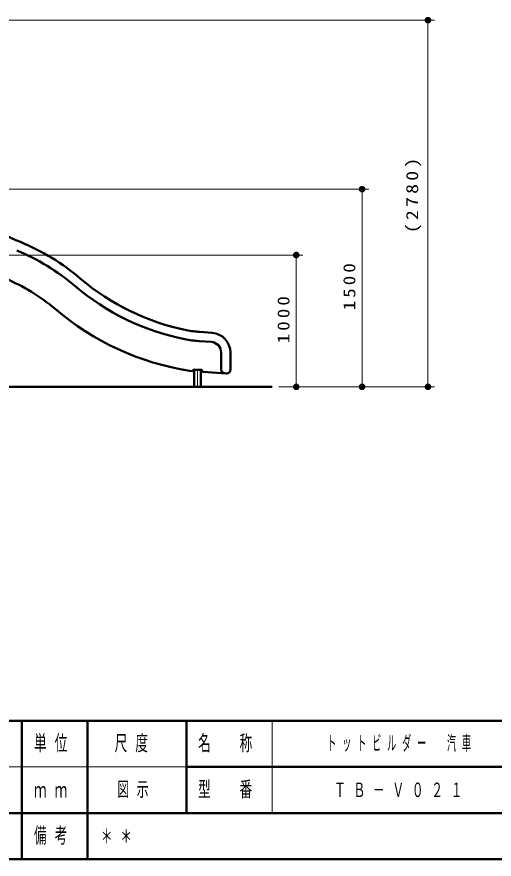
# Model space of a CAD drawing. Units: millimetres on the paper, scale 1:50. Extents: x -385 to 0, y -594 to 267.
# Drawn here: x -213.3 to -140.8, y -297 to -169.2 of the extents above; entities that cross this region are included whole.
import ezdxf

# ---------------------------------------------------------------- set-up
doc = ezdxf.new("R2010")
doc.units = ezdxf.units.MM
doc.linetypes.add('USER2', pattern=[6, 3, -1, 1, -1])
doc.layers.add('LY_1', color=140, linetype='Continuous', lineweight=50)
doc.styles.add('ＭＳ ゴシック', font='')
doc.styles.get('ＭＳ ゴシック').set_extended_font_data('MS Gothic')

# ---------------------------------------------------------------- blocks, each defined once
blk = doc.blocks.new('filled_dot')
at = {"color": 0, "linetype": 'Continuous', "lineweight": -2, "const_width": 1.25}
blk.add_lwpolyline([(-0.625, 0, 1), (0.625, 0, 1)], format="xyb", close=True, dxfattribs=at)

msp = doc.modelspace()

# ---------------------------------------------------------------- linework, layer by layer
at = {"layer": 'LY_1', "color": 7, "lineweight": 13}
for p, q in [((-272.287, -169.696), (-149.817, -169.696)), ((-150.817, -169.696), (-150.817, -225.34)), ((-242.197, -195.34), (-159.817, -195.34)), ((-160.817, -195.34), (-160.817, -225.34)), ((-279.697, -205.34), (-169.817, -205.34)), ((-170.817, -205.34), (-170.817, -225.34)), ((-173.462, -225.34), (-149.817, -225.34)), ((-173.462, -225.34), (-169.817, -225.34)), ((-173.462, -225.34), (-159.817, -225.34)), ((-174.5, -276), (-174.5, -290)), ((-242.5, -283), (-187.5, -283))]:
    msp.add_line(p, q, dxfattribs=at)
at = {"layer": 'LY_1'}
for p, q in [((-185.475, -217.003), (-183.608, -217.134)), ((-185.573, -218.4), (-183.705, -218.53)), ((-182.217, -220.126), (-182.217, -222.686)), ((-180.817, -220.126), (-180.817, -222.7)), ((-187.033, -222.909), (-186.624, -222.937)), ((-186.417, -222.739), (-185.217, -222.739)), ((-186.317, -222.739), (-186.317, -225.34)), ((-185.317, -222.739), (-185.317, -225.34)), ((-185.117, -222.839), (-185.117, -222.95)), ((-185.024, -223.049), (-181.459, -223.299)), ((-212.5, -276), (-212.5, -297)), ((-202.5, -276), (-202.5, -290)), ((-187.5, -276), (-187.5, -290)), ((-187.5, -283), (-70, -283)), ((-242.5, -290), (0, -290)), ((-202.5, -290), (-202.5, -297))]:
    msp.add_line(p, q, dxfattribs=at)
at = {"layer": 'LY_1', "color": 7, "linetype": 'USER2', "lineweight": 13}
msp.add_line((-185.817, -222.739), (-185.817, -225.34), dxfattribs=at)
at = {"layer": 'LY_1', "color": 7}
for p, q in [((-352.232, -225.34), (-174.462, -225.34)), ((-385, -276), (0, -276)), ((-385, -297), (0, -297))]:
    msp.add_line(p, q, dxfattribs=at)
at = {"layer": 'LY_1'}
for centre, radius, start, end in [((-199.131, -170.34), 35.7, 228.59038, 247.62885), ((-225.773, -235.072), 34.3, 49.63904, 67.62885), ((-225.773, -235.072), 32.9, 49.63904, 67.62885), ((-225.773, -235.072), 28.3, 49.63904, 67.62885), ((-180.441, -181.733), 35.7, 229.63904, 258.64013), ((-180.441, -181.733), 37.1, 229.63904, 258.64013), ((-180.441, -181.733), 41.7, 229.63904, 260.90479), ((-184.38, -201.341), 15.7, 258.64013, 266), ((-183.817, -220.126), 3, 0, 86), ((-184.38, -201.341), 17.1, 258.64013, 266), ((-183.817, -220.126), 1.6, 0, 86), ((-186.617, -222.838), 0.1, 266, 0), ((-186.417, -222.839), 0.1, 90, 180), ((-185.217, -222.839), 0.1, 0, 90), ((-185.017, -222.95), 0.1, 180, 266), ((-181.617, -222.686), 0.6, 180, 266), ((-181.417, -222.7), 0.6, 266, 0)]:
    msp.add_arc(centre, radius, start, end, dxfattribs=at)

# ---------------------------------------------------------------- block references
at = {"layer": 'LY_1', "color": 7, "lineweight": 13, "xscale": 0.4, "yscale": 0.4}
for p, rotation in [((-150.817, -169.696), 270), ((-160.817, -195.34), 270), ((-170.817, -205.34), 270), ((-170.817, -225.34), 90), ((-160.817, -225.34), 90), ((-150.817, -225.34), 90)]:
    msp.add_blockref('filled_dot', p, dxfattribs=dict(at, rotation=rotation))

# ---------------------------------------------------------------- texts
at = {"layer": 'LY_1', "color": 7, "char_height": 1.833, "attachment_point": 8, "rotation": 90, "style": 'ＭＳ ゴシック'}
for s, insert in [('\\T1.33;\\W1.2;(2780)', (-151.817, -196.056)), ('\\T1.33;\\W1.15;1500', (-161.817, -209.919)), ('\\T1.33;\\W1.15;1000', (-171.817, -214.919))]:
    msp.add_mtext(s, dxfattribs=dict(at, insert=insert))
at = {"layer": 'LY_1', "color": 7, "style": 'ＭＳ ゴシック'}
for s, insert, char_height, attachment_point in [('\\T1.64;\\W0.6;単位', (-207.5, -279.5), 2.346, 5), ('\\T1.64;\\W0.6;尺度', (-195.25, -279.5), 2.346, 5), ('\\T1.64;\\W0.6;名\u3000称', (-181, -279.5), 2.346, 5), ('\\T1.64;\\W0.45;トットビルダー\u3000汽車', (-154.75, -279.5), 2.199, 5), ('\\T1.64;\\W0.6;型\u3000番', (-181, -286.5), 2.346, 5), ('\\T1.64;\\W0.6;ｍｍ', (-207.5, -286.5), 2.346, 5), ('\\T1.64;\\W0.6;図示', (-198, -286.5), 2.199, 4), ('\\T1.64;\\W0.6;ＴＢ－Ｖ０２１', (-154.75, -286.5), 2.199, 5), ('\\T1.64;\\W0.6;備考', (-207.5, -293.5), 2.346, 5), ('\\T1.64;\\W0.6;＊＊', (-200.5, -293.5), 2.199, 4)]:
    msp.add_mtext(s, dxfattribs=dict(at, insert=insert, char_height=char_height, attachment_point=attachment_point))

doc.saveas('drawing.dxf')
